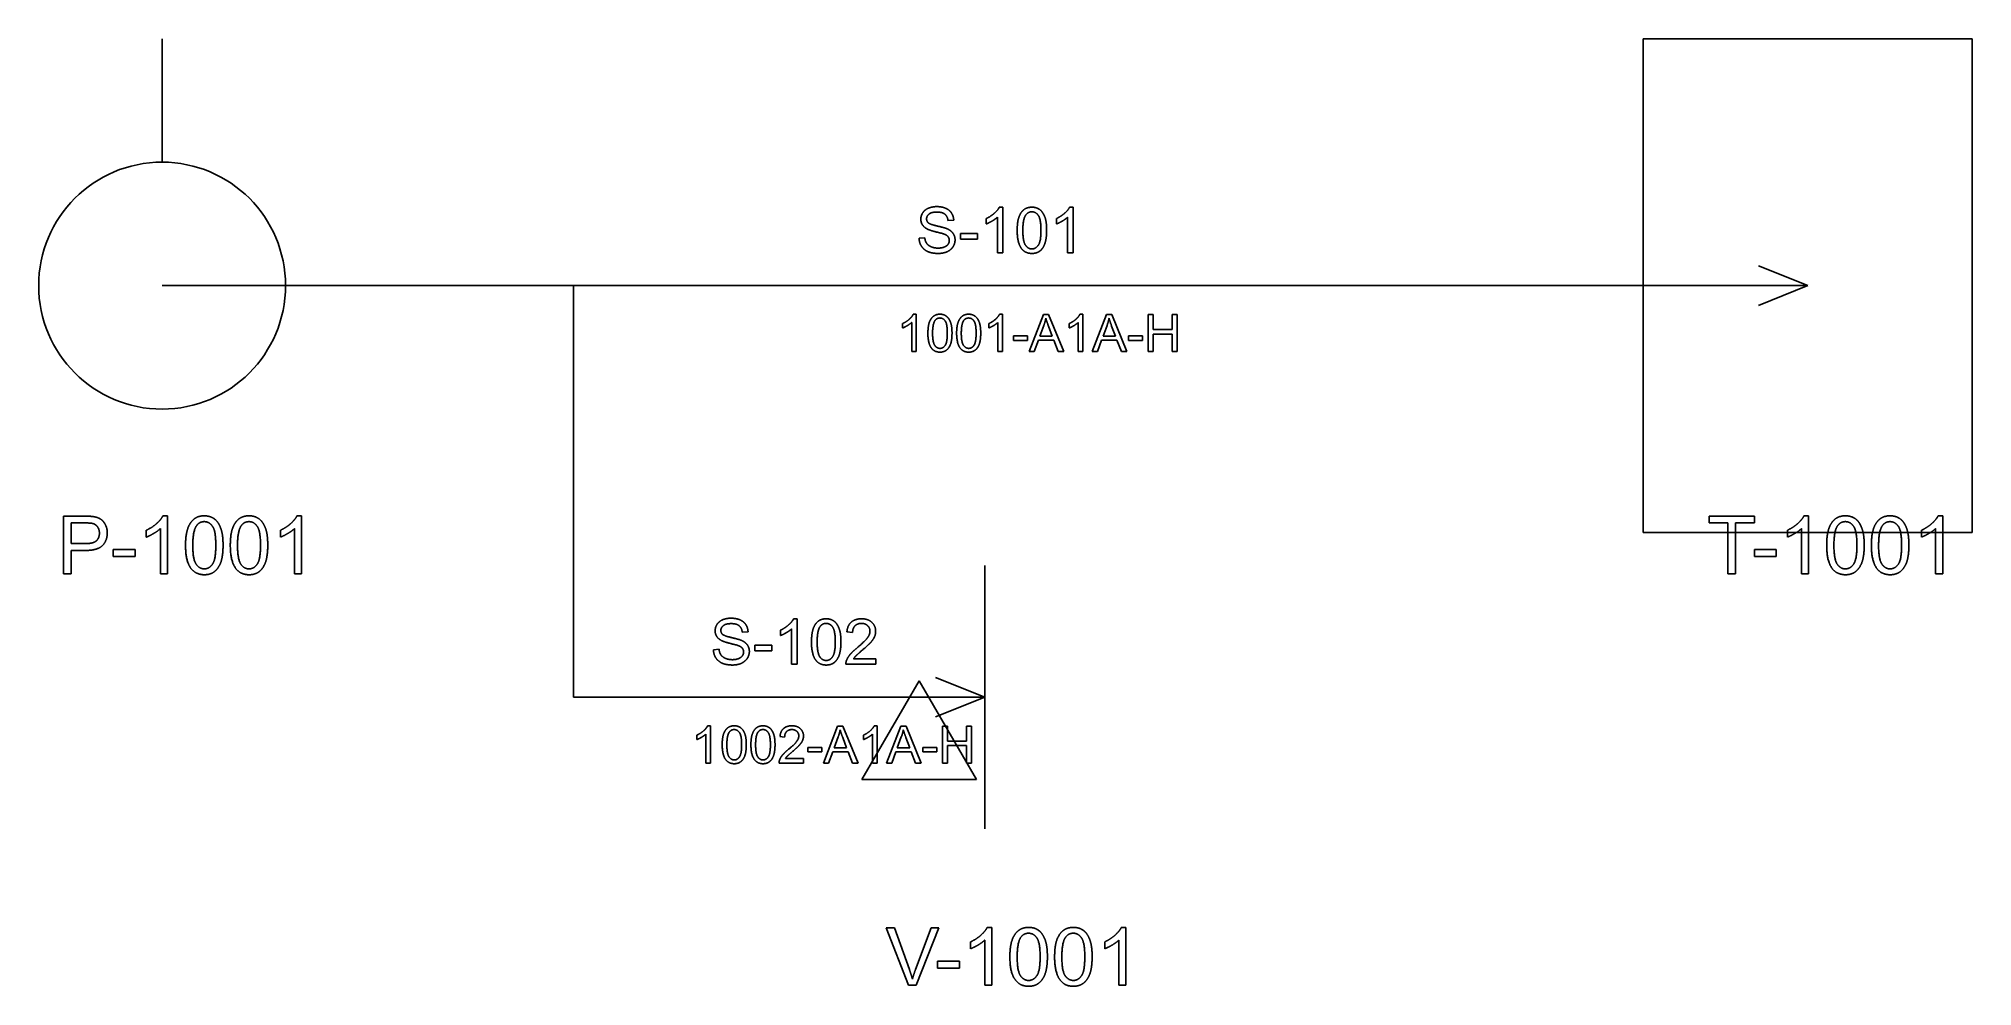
# Model space of a CAD drawing. Header units: millimetres. Extents: x 82 to 318, y 92 to 208.
import ezdxf

# ---------------------------------------------------------------- set-up
doc = ezdxf.new("R2010")
doc.units = ezdxf.units.MM
doc.layers.add('PFD_View', color=7, linetype='CONTINUOUS')

msp = doc.modelspace()

# ---------------------------------------------------------------- linework, layer by layer
at = {"layer": 'PFD_View'}
for p, q in [((97.5, 192.56), (97.5, 207.56)), ((317.5, 207.56), (277.5, 207.56)), ((277.5, 207.56), (277.5, 147.56)), ((317.5, 147.56), (317.5, 207.56)), ((197.67, 185.06), (197.67, 185.71)), ((199.01, 181.56), (199.01, 185.87)), ((199.25, 187.09), (199.69, 187.09)), ((199.69, 187.09), (199.69, 181.56)), ((206.2, 185.06), (206.2, 185.71)), ((207.55, 181.56), (207.55, 185.87)), ((207.79, 187.09), (208.23, 187.09)), ((208.23, 187.09), (208.23, 181.56)), ((189.5, 183.32), (190.19, 183.38)), ((193.71, 185.51), (193.01, 185.46)), ((194.52, 183.21), (194.52, 183.88)), ((194.52, 183.88), (196.59, 183.88)), ((196.59, 183.88), (196.59, 183.21)), ((196.59, 183.21), (194.52, 183.21)), ((199.69, 181.56), (199.01, 181.56)), ((208.23, 181.56), (207.55, 181.56)), ((297.5, 177.56), (291.5, 179.96)), ((97.5, 177.56), (297.5, 177.56)), ((97.5, 177.56), (147.5, 177.56)), ((112.5, 177.56), (127.5, 177.56)), ((147.5, 177.56), (147.5, 127.56)), ((297.5, 177.56), (291.5, 175.16)), ((188.8, 174.09), (189.16, 174.09)), ((189.16, 174.09), (189.16, 169.56)), ((199.28, 174.09), (199.63, 174.09)), ((199.63, 174.09), (199.63, 169.56)), ((202.87, 169.56), (204.6, 174.06)), ((204.6, 174.06), (205.24, 174.06)), ((205.24, 174.06), (207.08, 169.56)), ((209.05, 174.09), (209.41, 174.09)), ((209.41, 174.09), (209.41, 169.56)), ((210.55, 169.56), (212.28, 174.06)), ((212.28, 174.06), (212.92, 174.06)), ((212.92, 174.06), (214.76, 169.56)), ((217.34, 169.56), (217.34, 174.06)), ((217.34, 174.06), (217.94, 174.06)), ((217.94, 174.06), (217.94, 172.22)), ((220.27, 174.06), (220.87, 174.06)), ((220.27, 172.22), (220.27, 174.06)), ((220.87, 174.06), (220.87, 169.56)), ((187.5, 172.42), (187.5, 172.96)), ((188.6, 169.56), (188.6, 173.09)), ((197.98, 172.42), (197.98, 172.96)), ((199.08, 169.56), (199.08, 173.09)), ((204.66, 172.73), (204.17, 171.41)), ((205.69, 171.41), (205.22, 172.65)), ((207.75, 172.42), (207.75, 172.96)), ((208.85, 169.56), (208.85, 173.09)), ((212.34, 172.73), (211.85, 171.41)), ((213.37, 171.41), (212.9, 172.65)), ((217.94, 172.22), (220.27, 172.22)), ((217.94, 171.68), (217.94, 169.56)), ((220.27, 171.68), (217.94, 171.68)), ((220.27, 169.56), (220.27, 171.68)), ((189.16, 169.56), (188.6, 169.56)), ((199.63, 169.56), (199.08, 169.56)), ((200.99, 170.91), (200.99, 171.46)), ((200.99, 171.46), (202.68, 171.46)), ((202.68, 170.91), (200.99, 170.91)), ((202.68, 171.46), (202.68, 170.91)), ((203.5, 169.56), (202.87, 169.56)), ((204, 170.92), (203.5, 169.56)), ((205.88, 170.92), (204, 170.92)), ((204.17, 171.41), (205.69, 171.41)), ((206.4, 169.56), (205.88, 170.92)), ((207.08, 169.56), (206.4, 169.56)), ((209.41, 169.56), (208.85, 169.56)), ((211.18, 169.56), (210.55, 169.56)), ((211.68, 170.92), (211.18, 169.56)), ((213.55, 170.92), (211.68, 170.92)), ((211.85, 171.41), (213.37, 171.41)), ((214.08, 169.56), (213.55, 170.92)), ((214.76, 169.56), (214.08, 169.56)), ((214.94, 170.91), (214.94, 171.46)), ((214.94, 171.46), (216.64, 171.46)), ((216.64, 170.91), (214.94, 170.91)), ((216.64, 171.46), (216.64, 170.91)), ((217.94, 169.56), (217.34, 169.56)), ((220.87, 169.56), (220.27, 169.56)), ((85.5, 142.56), (85.5, 149.56)), ((85.5, 149.56), (88.14, 149.56)), ((86.43, 148.73), (86.43, 146.22)), ((88.21, 148.73), (86.43, 148.73)), ((97.6, 149.6), (98.15, 149.6)), ((98.15, 149.6), (98.15, 142.56)), ((113.9, 149.6), (114.45, 149.6)), ((114.45, 149.6), (114.45, 142.56)), ((285.5, 149.56), (291.04, 149.56)), ((285.5, 148.73), (285.5, 149.56)), ((287.8, 148.73), (285.5, 148.73)), ((287.8, 142.56), (287.8, 148.73)), ((288.73, 148.73), (288.73, 142.56)), ((291.04, 148.73), (288.73, 148.73)), ((291.04, 149.56), (291.04, 148.73)), ((297.05, 149.6), (297.6, 149.6)), ((297.6, 149.6), (297.6, 142.56)), ((313.35, 149.6), (313.9, 149.6)), ((313.9, 149.6), (313.9, 142.56)), ((86.43, 146.22), (88.23, 146.22)), ((95.58, 147.01), (95.58, 147.84)), ((97.29, 142.56), (97.29, 148.05)), ((111.88, 147.01), (111.88, 147.84)), ((113.59, 142.56), (113.59, 148.05)), ((277.5, 147.56), (317.5, 147.56)), ((295.02, 147.01), (295.02, 147.84)), ((296.74, 142.56), (296.74, 148.05)), ((311.32, 147.01), (311.32, 147.84)), ((313.04, 142.56), (313.04, 148.05)), ((86.43, 145.39), (86.43, 142.56)), ((88.22, 145.39), (86.43, 145.39)), ((91.57, 144.66), (91.57, 145.51)), ((91.57, 145.51), (94.21, 145.51)), ((94.21, 144.66), (91.57, 144.66)), ((94.21, 145.51), (94.21, 144.66)), ((197.5, 111.56), (197.5, 143.56)), ((291.01, 144.66), (291.01, 145.51)), ((291.01, 145.51), (293.65, 145.51)), ((293.65, 144.66), (291.01, 144.66)), ((293.65, 145.51), (293.65, 144.66)), ((86.43, 142.56), (85.5, 142.56)), ((98.15, 142.56), (97.29, 142.56)), ((114.45, 142.56), (113.59, 142.56)), ((288.73, 142.56), (287.8, 142.56)), ((297.6, 142.56), (296.74, 142.56)), ((313.9, 142.56), (313.04, 142.56)), ((174.25, 137.09), (174.69, 137.09)), ((174.69, 137.09), (174.69, 131.56)), ((168.71, 135.51), (168.01, 135.46)), ((172.67, 135.06), (172.67, 135.71)), ((174.01, 131.56), (174.01, 135.87)), ((181.42, 135.41), (180.73, 135.51)), ((164.5, 133.32), (165.19, 133.38)), ((169.52, 133.21), (169.52, 133.88)), ((169.52, 133.88), (171.59, 133.88)), ((171.59, 133.21), (169.52, 133.21)), ((171.59, 133.88), (171.59, 133.21)), ((181.54, 132.22), (184.23, 132.22)), ((184.23, 132.22), (184.23, 131.56)), ((174.69, 131.56), (174.01, 131.56)), ((184.23, 131.56), (180.6, 131.56)), ((189.5, 129.56), (182.54, 117.56)), ((189.5, 129.56), (182.54, 117.56)), ((196.46, 117.56), (189.5, 129.56)), ((196.46, 117.56), (189.5, 129.56)), ((197.5, 127.56), (191.5, 129.96)), ((147.5, 127.56), (197.5, 127.56)), ((197.5, 127.56), (191.5, 125.16)), ((162.5, 122.42), (162.5, 122.96)), ((163.6, 119.56), (163.6, 123.09)), ((163.8, 124.09), (164.16, 124.09)), ((164.16, 124.09), (164.16, 119.56)), ((173.16, 122.71), (172.59, 122.79)), ((177.87, 119.56), (179.6, 124.06)), ((179.66, 122.73), (179.17, 121.41)), ((179.6, 124.06), (180.24, 124.06)), ((180.69, 121.41), (180.22, 122.65)), ((180.24, 124.06), (182.08, 119.56)), ((182.75, 122.42), (182.75, 122.96)), ((183.85, 119.56), (183.85, 123.09)), ((184.05, 124.09), (184.41, 124.09)), ((184.41, 124.09), (184.41, 119.56)), ((185.55, 119.56), (187.28, 124.06)), ((187.34, 122.73), (186.85, 121.41)), ((187.28, 124.06), (187.92, 124.06)), ((188.37, 121.41), (187.9, 122.65)), ((187.92, 124.06), (189.76, 119.56)), ((192.34, 119.56), (192.34, 124.06)), ((192.34, 124.06), (192.94, 124.06)), ((192.94, 124.06), (192.94, 122.22)), ((192.94, 122.22), (195.27, 122.22)), ((195.27, 124.06), (195.87, 124.06)), ((195.27, 122.22), (195.27, 124.06)), ((195.87, 124.06), (195.87, 119.56)), ((173.25, 120.1), (175.46, 120.1)), ((175.46, 120.1), (175.46, 119.56)), ((175.99, 120.91), (175.99, 121.46)), ((175.99, 121.46), (177.68, 121.46)), ((177.68, 120.91), (175.99, 120.91)), ((177.68, 121.46), (177.68, 120.91)), ((179, 120.92), (178.5, 119.56)), ((180.88, 120.92), (179, 120.92)), ((179.17, 121.41), (180.69, 121.41)), ((181.4, 119.56), (180.88, 120.92)), ((186.68, 120.92), (186.18, 119.56)), ((188.55, 120.92), (186.68, 120.92)), ((186.85, 121.41), (188.37, 121.41)), ((189.08, 119.56), (188.55, 120.92)), ((189.94, 120.91), (189.94, 121.46)), ((189.94, 121.46), (191.64, 121.46)), ((191.64, 120.91), (189.94, 120.91)), ((191.64, 121.46), (191.64, 120.91)), ((192.94, 121.68), (192.94, 119.56)), ((195.27, 121.68), (192.94, 121.68)), ((195.27, 119.56), (195.27, 121.68)), ((164.16, 119.56), (163.6, 119.56)), ((175.46, 119.56), (172.48, 119.56)), ((178.5, 119.56), (177.87, 119.56)), ((182.08, 119.56), (181.4, 119.56)), ((182.54, 117.56), (196.46, 117.56)), ((182.54, 117.56), (196.46, 117.56)), ((184.41, 119.56), (183.85, 119.56)), ((186.18, 119.56), (185.55, 119.56)), ((189.76, 119.56), (189.08, 119.56)), ((192.94, 119.56), (192.34, 119.56)), ((195.87, 119.56), (195.27, 119.56)), ((188.21, 92.56), (185.5, 99.56)), ((185.5, 99.56), (186.5, 99.56)), ((186.5, 99.56), (188.32, 94.47)), ((189.06, 94.47), (190.95, 99.56)), ((191.9, 99.56), (189.16, 92.56)), ((190.95, 99.56), (191.9, 99.56)), ((197.78, 99.6), (198.33, 99.6)), ((198.33, 99.6), (198.33, 92.56)), ((214.08, 99.6), (214.63, 99.6)), ((214.63, 99.6), (214.63, 92.56)), ((195.76, 97.01), (195.76, 97.84)), ((197.48, 92.56), (197.48, 98.05)), ((212.06, 97.01), (212.06, 97.84)), ((213.78, 92.56), (213.78, 98.05)), ((191.75, 94.66), (191.75, 95.51)), ((191.75, 95.51), (194.39, 95.51)), ((194.39, 94.66), (191.75, 94.66)), ((194.39, 95.51), (194.39, 94.66)), ((189.16, 92.56), (188.21, 92.56)), ((198.33, 92.56), (197.48, 92.56)), ((214.63, 92.56), (213.78, 92.56))]:
    msp.add_line(p, q, dxfattribs=at)
msp.add_circle((97.5, 177.56), 15, dxfattribs=at)
for points in [[(189.71, 185.64), (189.71, 186.05), (189.95, 186.42)], [(189.95, 186.42), (190.18, 186.78), (190.64, 186.97)], [(190.71, 186.26), (190.41, 186.02), (190.41, 185.68)], [(190.41, 185.68), (190.41, 185.38), (190.62, 185.19)], [(190.64, 186.97), (191.09, 187.16), (191.64, 187.16)], [(191.67, 186.5), (191.01, 186.5), (190.71, 186.26)], [(191.64, 187.16), (192.25, 187.16), (192.72, 186.96)], [(192.63, 186.24), (192.31, 186.5), (191.67, 186.5)], [(193.01, 185.46), (192.95, 185.98), (192.63, 186.24)], [(192.72, 186.96), (193.19, 186.76), (193.44, 186.38)], [(193.44, 186.38), (193.69, 186), (193.71, 185.51)], [(197.67, 185.71), (198.23, 185.98), (198.65, 186.36)], [(199.01, 185.87), (198.77, 185.64), (198.38, 185.41)], [(198.65, 186.36), (199.08, 186.74), (199.25, 187.09)], [(201.42, 184.28), (201.42, 185.25), (201.62, 185.85)], [(201.62, 185.85), (201.82, 186.45), (202.21, 186.77)], [(202.46, 186.14), (202.11, 185.64), (202.11, 184.28)], [(202.21, 186.77), (202.61, 187.09), (203.21, 187.09)], [(203.2, 186.53), (202.74, 186.53), (202.46, 186.14)], [(203.99, 186.09), (203.67, 186.53), (203.2, 186.53)], [(203.21, 187.09), (203.65, 187.09), (203.98, 186.91)], [(203.98, 186.91), (204.32, 186.74), (204.53, 186.4)], [(204.31, 184.28), (204.31, 185.64), (203.99, 186.09)], [(204.53, 186.4), (204.75, 186.06), (204.88, 185.58)], [(206.2, 185.71), (206.77, 185.98), (207.19, 186.36)], [(207.55, 185.87), (207.31, 185.64), (206.91, 185.41)], [(207.19, 186.36), (207.62, 186.74), (207.79, 187.09)], [(189.8, 182.33), (189.51, 182.77), (189.5, 183.32)], [(189.9, 184.95), (189.71, 185.26), (189.71, 185.64)], [(190.49, 184.44), (190.1, 184.64), (189.9, 184.95)], [(190.19, 183.38), (190.23, 182.97), (190.41, 182.71)], [(191.55, 184.09), (190.79, 184.28), (190.49, 184.44)], [(190.62, 185.19), (190.83, 185), (191.72, 184.8)], [(192.53, 183.83), (192.31, 183.91), (191.55, 184.09)], [(191.72, 184.8), (192.61, 184.6), (192.94, 184.45)], [(193.02, 183.5), (192.87, 183.7), (192.53, 183.83)], [(192.94, 184.45), (193.42, 184.23), (193.64, 183.89)], [(193.17, 183.05), (193.17, 183.31), (193.02, 183.5)], [(193.64, 183.89), (193.87, 183.55), (193.87, 183.11)], [(198.38, 185.41), (197.98, 185.17), (197.67, 185.06)], [(201.96, 182.04), (201.42, 182.72), (201.42, 184.28)], [(202.11, 184.28), (202.11, 182.92), (202.43, 182.47)], [(203.99, 182.48), (204.31, 182.93), (204.31, 184.28)], [(205, 184.28), (205, 183.31), (204.8, 182.71)], [(204.88, 185.58), (205, 185.1), (205, 184.28)], [(206.91, 185.41), (206.52, 185.17), (206.2, 185.06)], [(190.59, 181.68), (190.09, 181.9), (189.8, 182.33)], [(190.41, 182.71), (190.59, 182.45), (190.97, 182.28)], [(191.84, 181.47), (191.1, 181.47), (190.59, 181.68)], [(190.97, 182.28), (191.34, 182.12), (191.81, 182.12)], [(191.81, 182.12), (192.22, 182.12), (192.54, 182.24)], [(192.9, 181.68), (192.43, 181.47), (191.84, 181.47)], [(192.54, 182.24), (192.86, 182.37), (193.02, 182.58)], [(193.62, 182.28), (193.37, 181.9), (192.9, 181.68)], [(193.02, 182.58), (193.17, 182.8), (193.17, 183.05)], [(193.87, 183.11), (193.87, 182.67), (193.62, 182.28)], [(203.21, 181.47), (202.41, 181.47), (201.96, 182.04)], [(202.43, 182.47), (202.74, 182.02), (203.21, 182.02)], [(203.21, 182.02), (203.67, 182.02), (203.99, 182.48)], [(204.21, 181.79), (203.81, 181.47), (203.21, 181.47)], [(204.8, 182.71), (204.6, 182.12), (204.21, 181.79)], [(188.31, 173.48), (188.66, 173.8), (188.8, 174.09)], [(191.22, 173.82), (191.54, 174.09), (192.04, 174.09)], [(192.04, 174.09), (192.4, 174.09), (192.67, 173.94)], [(192.67, 173.94), (192.94, 173.79), (193.12, 173.52)], [(194.71, 173.82), (195.04, 174.09), (195.53, 174.09)], [(195.53, 174.09), (195.89, 174.09), (196.16, 173.94)], [(196.16, 173.94), (196.44, 173.79), (196.61, 173.52)], [(198.79, 173.48), (199.13, 173.8), (199.28, 174.09)], [(208.56, 173.48), (208.91, 173.8), (209.05, 174.09)], [(187.5, 172.96), (187.96, 173.17), (188.31, 173.48)], [(188.08, 172.71), (187.76, 172.52), (187.5, 172.42)], [(188.6, 173.09), (188.4, 172.9), (188.08, 172.71)], [(190.57, 171.78), (190.57, 172.58), (190.73, 173.07)], [(191.01, 169.95), (190.57, 170.51), (190.57, 171.78)], [(190.73, 173.07), (190.9, 173.56), (191.22, 173.82)], [(191.42, 173.31), (191.14, 172.89), (191.14, 171.78)], [(191.14, 171.78), (191.14, 170.68), (191.4, 170.31)], [(192.03, 173.63), (191.65, 173.63), (191.42, 173.31)], [(192.67, 173.26), (192.42, 173.63), (192.03, 173.63)], [(192.93, 171.78), (192.93, 172.9), (192.67, 173.26)], [(192.67, 170.31), (192.93, 170.68), (192.93, 171.78)], [(193.12, 173.52), (193.3, 173.24), (193.4, 172.85)], [(193.5, 171.78), (193.5, 170.99), (193.34, 170.5)], [(193.4, 172.85), (193.5, 172.45), (193.5, 171.78)], [(194.06, 171.78), (194.06, 172.58), (194.23, 173.07)], [(194.51, 169.95), (194.06, 170.51), (194.06, 171.78)], [(194.23, 173.07), (194.39, 173.56), (194.71, 173.82)], [(194.91, 173.31), (194.63, 172.89), (194.63, 171.78)], [(194.63, 171.78), (194.63, 170.68), (194.89, 170.31)], [(195.52, 173.63), (195.14, 173.63), (194.91, 173.31)], [(196.17, 173.26), (195.91, 173.63), (195.52, 173.63)], [(196.43, 171.78), (196.43, 172.9), (196.17, 173.26)], [(196.17, 170.31), (196.43, 170.68), (196.43, 171.78)], [(196.61, 173.52), (196.79, 173.24), (196.89, 172.85)], [(196.99, 171.78), (196.99, 170.99), (196.83, 170.5)], [(196.89, 172.85), (196.99, 172.45), (196.99, 171.78)], [(197.98, 172.96), (198.44, 173.17), (198.79, 173.48)], [(198.56, 172.71), (198.24, 172.52), (197.98, 172.42)], [(199.08, 173.09), (198.88, 172.9), (198.56, 172.71)], [(204.9, 173.59), (204.82, 173.15), (204.66, 172.73)], [(205.22, 172.65), (205.01, 173.22), (204.9, 173.59)], [(207.75, 172.96), (208.21, 173.17), (208.56, 173.48)], [(208.33, 172.71), (208.01, 172.52), (207.75, 172.42)], [(208.85, 173.09), (208.65, 172.9), (208.33, 172.71)], [(212.58, 173.59), (212.5, 173.15), (212.34, 172.73)], [(212.9, 172.65), (212.69, 173.22), (212.58, 173.59)], [(192.04, 169.48), (191.39, 169.48), (191.01, 169.95)], [(191.4, 170.31), (191.65, 169.94), (192.04, 169.94)], [(192.04, 169.94), (192.42, 169.94), (192.67, 170.31)], [(192.85, 169.75), (192.53, 169.48), (192.04, 169.48)], [(193.34, 170.5), (193.18, 170.01), (192.85, 169.75)], [(195.53, 169.48), (194.88, 169.48), (194.51, 169.95)], [(194.89, 170.31), (195.15, 169.94), (195.53, 169.94)], [(195.53, 169.94), (195.91, 169.94), (196.17, 170.31)], [(196.34, 169.75), (196.02, 169.48), (195.53, 169.48)], [(196.83, 170.5), (196.67, 170.01), (196.34, 169.75)], [(88.14, 149.56), (88.83, 149.56), (89.2, 149.49)], [(89.08, 148.66), (88.84, 148.73), (88.21, 148.73)], [(89.66, 148.25), (89.44, 148.56), (89.08, 148.66)], [(89.2, 149.49), (89.72, 149.41), (90.06, 149.17)], [(89.88, 147.5), (89.88, 147.94), (89.66, 148.25)], [(90.06, 149.17), (90.41, 148.92), (90.62, 148.49)], [(90.62, 148.49), (90.84, 148.05), (90.84, 147.53)], [(95.58, 147.84), (96.3, 148.18), (96.84, 148.66)], [(96.84, 148.66), (97.38, 149.15), (97.6, 149.6)], [(100.61, 148.02), (100.86, 148.78), (101.37, 149.19)], [(101.68, 148.39), (101.23, 147.75), (101.23, 146.02)], [(101.37, 149.19), (101.87, 149.6), (102.63, 149.6)], [(102.62, 148.89), (102.03, 148.89), (101.68, 148.39)], [(103.63, 148.32), (103.22, 148.89), (102.62, 148.89)], [(102.63, 149.6), (103.19, 149.6), (103.62, 149.37)], [(103.62, 149.37), (104.04, 149.15), (104.32, 148.72)], [(104.03, 146.02), (104.03, 147.75), (103.63, 148.32)], [(104.32, 148.72), (104.6, 148.29), (104.75, 147.68)], [(106.04, 148.02), (106.3, 148.78), (106.8, 149.19)], [(107.11, 148.39), (106.67, 147.75), (106.67, 146.02)], [(106.8, 149.19), (107.3, 149.6), (108.07, 149.6)], [(108.06, 148.89), (107.46, 148.89), (107.11, 148.39)], [(109.06, 148.32), (108.66, 148.89), (108.06, 148.89)], [(108.07, 149.6), (108.63, 149.6), (109.05, 149.37)], [(109.05, 149.37), (109.48, 149.15), (109.75, 148.72)], [(109.46, 146.02), (109.46, 147.75), (109.06, 148.32)], [(109.75, 148.72), (110.03, 148.29), (110.19, 147.68)], [(111.88, 147.84), (112.6, 148.18), (113.14, 148.66)], [(113.14, 148.66), (113.67, 149.15), (113.9, 149.6)], [(295.02, 147.84), (295.74, 148.18), (296.28, 148.66)], [(296.28, 148.66), (296.82, 149.15), (297.05, 149.6)], [(300.05, 148.02), (300.31, 148.78), (300.81, 149.19)], [(301.12, 148.39), (300.68, 147.75), (300.68, 146.02)], [(300.81, 149.19), (301.32, 149.6), (302.08, 149.6)], [(302.07, 148.89), (301.48, 148.89), (301.12, 148.39)], [(303.07, 148.32), (302.67, 148.89), (302.07, 148.89)], [(302.08, 149.6), (302.64, 149.6), (303.07, 149.37)], [(303.07, 149.37), (303.49, 149.15), (303.77, 148.72)], [(303.48, 146.02), (303.48, 147.75), (303.07, 148.32)], [(303.77, 148.72), (304.04, 148.29), (304.2, 147.68)], [(305.49, 148.02), (305.74, 148.78), (306.25, 149.19)], [(306.56, 148.39), (306.11, 147.75), (306.11, 146.02)], [(306.25, 149.19), (306.75, 149.6), (307.51, 149.6)], [(307.5, 148.89), (306.91, 148.89), (306.56, 148.39)], [(308.51, 148.32), (308.1, 148.89), (307.5, 148.89)], [(307.51, 149.6), (308.07, 149.6), (308.5, 149.37)], [(308.5, 149.37), (308.92, 149.15), (309.2, 148.72)], [(308.91, 146.02), (308.91, 147.75), (308.51, 148.32)], [(309.2, 148.72), (309.48, 148.29), (309.63, 147.68)], [(311.32, 147.84), (312.04, 148.18), (312.58, 148.66)], [(312.58, 148.66), (313.12, 149.15), (313.35, 149.6)], [(90.27, 146.01), (89.7, 145.39), (88.22, 145.39)], [(88.23, 146.22), (89.13, 146.22), (89.51, 146.56)], [(89.51, 146.56), (89.88, 146.89), (89.88, 147.5)], [(90.84, 147.53), (90.84, 146.63), (90.27, 146.01)], [(96.48, 147.45), (95.98, 147.16), (95.58, 147.01)], [(97.29, 148.05), (96.98, 147.75), (96.48, 147.45)], [(100.35, 146.02), (100.35, 147.26), (100.61, 148.02)], [(101.04, 143.17), (100.35, 144.04), (100.35, 146.02)], [(101.23, 146.02), (101.23, 144.29), (101.64, 143.72)], [(103.63, 143.73), (104.03, 144.3), (104.03, 146.02)], [(104.91, 146.02), (104.91, 144.78), (104.66, 144.02)], [(104.75, 147.68), (104.91, 147.06), (104.91, 146.02)], [(105.79, 146.02), (105.79, 147.26), (106.04, 148.02)], [(106.48, 143.17), (105.79, 144.04), (105.79, 146.02)], [(106.67, 146.02), (106.67, 144.29), (107.07, 143.72)], [(109.06, 143.73), (109.46, 144.3), (109.46, 146.02)], [(110.34, 146.02), (110.34, 144.78), (110.09, 144.02)], [(110.19, 147.68), (110.34, 147.06), (110.34, 146.02)], [(112.78, 147.45), (112.28, 147.16), (111.88, 147.01)], [(113.59, 148.05), (113.28, 147.75), (112.78, 147.45)], [(295.93, 147.45), (295.42, 147.16), (295.02, 147.01)], [(296.74, 148.05), (296.43, 147.75), (295.93, 147.45)], [(299.8, 146.02), (299.8, 147.26), (300.05, 148.02)], [(300.49, 143.17), (299.8, 144.04), (299.8, 146.02)], [(300.68, 146.02), (300.68, 144.29), (301.08, 143.72)], [(303.07, 143.73), (303.48, 144.3), (303.48, 146.02)], [(304.36, 146.02), (304.36, 144.78), (304.11, 144.02)], [(304.2, 147.68), (304.36, 147.06), (304.36, 146.02)], [(305.23, 146.02), (305.23, 147.26), (305.49, 148.02)], [(305.92, 143.17), (305.23, 144.04), (305.23, 146.02)], [(306.11, 146.02), (306.11, 144.29), (306.52, 143.72)], [(308.51, 143.73), (308.91, 144.3), (308.91, 146.02)], [(309.79, 146.02), (309.79, 144.78), (309.54, 144.02)], [(309.63, 147.68), (309.79, 147.06), (309.79, 146.02)], [(312.23, 147.45), (311.72, 147.16), (311.32, 147.01)], [(313.04, 148.05), (312.73, 147.75), (312.23, 147.45)], [(101.64, 143.72), (102.04, 143.15), (102.63, 143.15)], [(102.63, 143.15), (103.22, 143.15), (103.63, 143.73)], [(104.66, 144.02), (104.41, 143.27), (103.9, 142.85)], [(107.07, 143.72), (107.47, 143.15), (108.07, 143.15)], [(108.07, 143.15), (108.66, 143.15), (109.06, 143.73)], [(110.09, 144.02), (109.84, 143.27), (109.34, 142.85)], [(301.08, 143.72), (301.49, 143.15), (302.08, 143.15)], [(302.08, 143.15), (302.67, 143.15), (303.07, 143.73)], [(304.11, 144.02), (303.85, 143.27), (303.35, 142.85)], [(306.52, 143.72), (306.92, 143.15), (307.51, 143.15)], [(307.51, 143.15), (308.1, 143.15), (308.51, 143.73)], [(309.54, 144.02), (309.29, 143.27), (308.78, 142.85)], [(102.63, 142.44), (101.62, 142.44), (101.04, 143.17)], [(103.9, 142.85), (103.4, 142.44), (102.63, 142.44)], [(108.07, 142.44), (107.05, 142.44), (106.48, 143.17)], [(109.34, 142.85), (108.83, 142.44), (108.07, 142.44)], [(302.08, 142.44), (301.07, 142.44), (300.49, 143.17)], [(303.35, 142.85), (302.85, 142.44), (302.08, 142.44)], [(307.51, 142.44), (306.5, 142.44), (305.92, 143.17)], [(308.78, 142.85), (308.28, 142.44), (307.51, 142.44)], [(164.71, 135.64), (164.71, 136.05), (164.95, 136.42)], [(164.95, 136.42), (165.18, 136.78), (165.64, 136.97)], [(165.64, 136.97), (166.09, 137.16), (166.64, 137.16)], [(166.67, 136.5), (166.01, 136.5), (165.71, 136.26)], [(166.64, 137.16), (167.25, 137.16), (167.72, 136.96)], [(167.63, 136.24), (167.31, 136.5), (166.67, 136.5)], [(167.72, 136.96), (168.19, 136.76), (168.44, 136.38)], [(168.44, 136.38), (168.69, 136), (168.71, 135.51)], [(172.67, 135.71), (173.23, 135.98), (173.65, 136.36)], [(173.65, 136.36), (174.08, 136.74), (174.25, 137.09)], [(176.62, 135.85), (176.82, 136.45), (177.21, 136.77)], [(177.21, 136.77), (177.61, 137.09), (178.21, 137.09)], [(178.2, 136.53), (177.74, 136.53), (177.46, 136.14)], [(178.99, 136.09), (178.67, 136.53), (178.2, 136.53)], [(178.21, 137.09), (178.65, 137.09), (178.98, 136.91)], [(178.98, 136.91), (179.32, 136.74), (179.53, 136.4)], [(179.53, 136.4), (179.75, 136.06), (179.88, 135.58)], [(180.73, 135.51), (180.8, 136.28), (181.26, 136.69)], [(181.26, 136.69), (181.73, 137.09), (182.51, 137.09)], [(182.5, 136.53), (182.01, 136.53), (181.72, 136.24)], [(183.24, 136.26), (182.96, 136.53), (182.5, 136.53)], [(182.51, 137.09), (183.3, 137.09), (183.76, 136.65)], [(183.76, 136.65), (184.22, 136.21), (184.22, 135.57)], [(164.9, 134.95), (164.71, 135.26), (164.71, 135.64)], [(165.49, 134.44), (165.1, 134.64), (164.9, 134.95)], [(165.71, 136.26), (165.41, 136.02), (165.41, 135.68)], [(165.41, 135.68), (165.41, 135.38), (165.62, 135.19)], [(166.55, 134.09), (165.79, 134.28), (165.49, 134.44)], [(165.62, 135.19), (165.83, 135), (166.72, 134.8)], [(167.53, 133.83), (167.31, 133.91), (166.55, 134.09)], [(166.72, 134.8), (167.61, 134.6), (167.94, 134.45)], [(168.01, 135.46), (167.95, 135.98), (167.63, 136.24)], [(167.94, 134.45), (168.42, 134.23), (168.64, 133.89)], [(173.38, 135.41), (172.98, 135.17), (172.67, 135.06)], [(174.01, 135.87), (173.77, 135.64), (173.38, 135.41)], [(176.42, 134.28), (176.42, 135.25), (176.62, 135.85)], [(176.96, 132.04), (176.42, 132.72), (176.42, 134.28)], [(177.46, 136.14), (177.11, 135.64), (177.11, 134.28)], [(177.11, 134.28), (177.11, 132.92), (177.43, 132.47)], [(179.31, 134.28), (179.31, 135.64), (178.99, 136.09)], [(178.99, 132.48), (179.31, 132.93), (179.31, 134.28)], [(180, 134.28), (180, 133.31), (179.8, 132.71)], [(179.88, 135.58), (180, 135.1), (180, 134.28)], [(181.72, 136.24), (181.42, 135.94), (181.42, 135.41)], [(182.01, 133.6), (182.9, 134.34), (183.22, 134.77)], [(183.64, 134.24), (183.33, 133.89), (182.6, 133.28)], [(183.22, 134.77), (183.53, 135.2), (183.53, 135.58)], [(183.53, 135.58), (183.53, 135.98), (183.24, 136.26)], [(184.09, 134.92), (183.95, 134.6), (183.64, 134.24)], [(184.22, 135.57), (184.22, 135.23), (184.09, 134.92)], [(164.8, 132.33), (164.51, 132.77), (164.5, 133.32)], [(165.59, 131.68), (165.09, 131.9), (164.8, 132.33)], [(165.19, 133.38), (165.23, 132.97), (165.41, 132.71)], [(165.41, 132.71), (165.59, 132.45), (165.97, 132.28)], [(166.84, 131.47), (166.1, 131.47), (165.59, 131.68)], [(165.97, 132.28), (166.34, 132.12), (166.81, 132.12)], [(166.81, 132.12), (167.22, 132.12), (167.54, 132.24)], [(167.9, 131.68), (167.43, 131.47), (166.84, 131.47)], [(168.02, 133.5), (167.87, 133.7), (167.53, 133.83)], [(167.54, 132.24), (167.86, 132.37), (168.02, 132.58)], [(168.62, 132.28), (168.37, 131.9), (167.9, 131.68)], [(168.17, 133.05), (168.17, 133.31), (168.02, 133.5)], [(168.02, 132.58), (168.17, 132.8), (168.17, 133.05)], [(168.87, 133.11), (168.87, 132.67), (168.62, 132.28)], [(168.64, 133.89), (168.87, 133.55), (168.87, 133.11)], [(178.21, 131.47), (177.41, 131.47), (176.96, 132.04)], [(177.43, 132.47), (177.74, 132.02), (178.21, 132.02)], [(178.21, 132.02), (178.67, 132.02), (178.99, 132.48)], [(179.21, 131.79), (178.81, 131.47), (178.21, 131.47)], [(179.8, 132.71), (179.6, 132.12), (179.21, 131.79)], [(180.6, 131.56), (180.59, 131.81), (180.68, 132.03)], [(180.68, 132.03), (180.82, 132.4), (181.12, 132.76)], [(181.12, 132.76), (181.43, 133.12), (182.01, 133.6)], [(181.82, 132.58), (181.65, 132.4), (181.54, 132.22)], [(182.6, 133.28), (181.99, 132.76), (181.82, 132.58)], [(162.5, 122.96), (162.96, 123.17), (163.31, 123.48)], [(163.08, 122.71), (162.76, 122.52), (162.5, 122.42)], [(163.6, 123.09), (163.4, 122.9), (163.08, 122.71)], [(163.31, 123.48), (163.66, 123.8), (163.8, 124.09)], [(165.57, 121.78), (165.57, 122.58), (165.73, 123.07)], [(165.73, 123.07), (165.9, 123.56), (166.22, 123.82)], [(166.42, 123.31), (166.14, 122.89), (166.14, 121.78)], [(166.22, 123.82), (166.54, 124.09), (167.04, 124.09)], [(167.03, 123.63), (166.65, 123.63), (166.42, 123.31)], [(167.67, 123.26), (167.42, 123.63), (167.03, 123.63)], [(167.04, 124.09), (167.4, 124.09), (167.67, 123.94)], [(167.67, 123.94), (167.94, 123.79), (168.12, 123.52)], [(167.93, 121.78), (167.93, 122.9), (167.67, 123.26)], [(168.12, 123.52), (168.3, 123.24), (168.4, 122.85)], [(168.4, 122.85), (168.5, 122.45), (168.5, 121.78)], [(169.06, 121.78), (169.06, 122.58), (169.23, 123.07)], [(169.23, 123.07), (169.39, 123.56), (169.71, 123.82)], [(169.91, 123.31), (169.63, 122.89), (169.63, 121.78)], [(169.71, 123.82), (170.04, 124.09), (170.53, 124.09)], [(170.52, 123.63), (170.14, 123.63), (169.91, 123.31)], [(171.17, 123.26), (170.91, 123.63), (170.52, 123.63)], [(170.53, 124.09), (170.89, 124.09), (171.16, 123.94)], [(171.16, 123.94), (171.44, 123.79), (171.61, 123.52)], [(171.43, 121.78), (171.43, 122.9), (171.17, 123.26)], [(171.61, 123.52), (171.79, 123.24), (171.89, 122.85)], [(171.89, 122.85), (171.99, 122.45), (171.99, 121.78)], [(172.59, 122.79), (172.65, 123.42), (173.03, 123.76)], [(173.03, 123.76), (173.41, 124.09), (174.05, 124.09)], [(173.4, 123.39), (173.16, 123.14), (173.16, 122.71)], [(174.04, 123.63), (173.64, 123.63), (173.4, 123.39)], [(174.65, 123.4), (174.41, 123.63), (174.04, 123.63)], [(174.05, 124.09), (174.7, 124.09), (175.07, 123.73)], [(174.62, 122.19), (174.88, 122.54), (174.88, 122.85)], [(174.88, 122.85), (174.88, 123.18), (174.65, 123.4)], [(175.34, 122.31), (175.23, 122.04), (174.97, 121.76)], [(175.07, 123.73), (175.45, 123.37), (175.45, 122.84)], [(175.45, 122.84), (175.45, 122.57), (175.34, 122.31)], [(179.9, 123.59), (179.82, 123.15), (179.66, 122.73)], [(180.22, 122.65), (180.01, 123.22), (179.9, 123.59)], [(182.75, 122.96), (183.21, 123.17), (183.56, 123.48)], [(183.33, 122.71), (183.01, 122.52), (182.75, 122.42)], [(183.85, 123.09), (183.65, 122.9), (183.33, 122.71)], [(183.56, 123.48), (183.91, 123.8), (184.05, 124.09)], [(187.58, 123.59), (187.5, 123.15), (187.34, 122.73)], [(187.9, 122.65), (187.69, 123.22), (187.58, 123.59)], [(166.01, 119.95), (165.57, 120.51), (165.57, 121.78)], [(167.04, 119.48), (166.39, 119.48), (166.01, 119.95)], [(166.14, 121.78), (166.14, 120.68), (166.4, 120.31)], [(166.4, 120.31), (166.65, 119.94), (167.04, 119.94)], [(167.04, 119.94), (167.42, 119.94), (167.67, 120.31)], [(167.67, 120.31), (167.93, 120.68), (167.93, 121.78)], [(168.34, 120.5), (168.18, 120.01), (167.85, 119.75)], [(168.5, 121.78), (168.5, 120.99), (168.34, 120.5)], [(169.51, 119.95), (169.06, 120.51), (169.06, 121.78)], [(170.53, 119.48), (169.88, 119.48), (169.51, 119.95)], [(169.63, 121.78), (169.63, 120.68), (169.89, 120.31)], [(169.89, 120.31), (170.15, 119.94), (170.53, 119.94)], [(170.53, 119.94), (170.91, 119.94), (171.17, 120.31)], [(171.17, 120.31), (171.43, 120.68), (171.43, 121.78)], [(171.83, 120.5), (171.67, 120.01), (171.34, 119.75)], [(171.99, 121.78), (171.99, 120.99), (171.83, 120.5)], [(172.48, 119.56), (172.48, 119.76), (172.55, 119.95)], [(172.55, 119.95), (172.66, 120.25), (172.91, 120.55)], [(172.91, 120.55), (173.16, 120.84), (173.63, 121.23)], [(173.48, 120.4), (173.34, 120.25), (173.25, 120.1)], [(174.12, 120.96), (173.63, 120.55), (173.48, 120.4)], [(173.63, 121.23), (174.37, 121.84), (174.62, 122.19)], [(174.97, 121.76), (174.72, 121.47), (174.12, 120.96)], [(167.85, 119.75), (167.53, 119.48), (167.04, 119.48)], [(171.34, 119.75), (171.02, 119.48), (170.53, 119.48)], [(197.02, 98.66), (197.56, 99.15), (197.78, 99.6)], [(200.79, 98.02), (201.04, 98.78), (201.55, 99.19)], [(201.55, 99.19), (202.05, 99.6), (202.81, 99.6)], [(202.8, 98.89), (202.21, 98.89), (201.86, 98.39)], [(203.81, 98.32), (203.41, 98.89), (202.8, 98.89)], [(202.81, 99.6), (203.38, 99.6), (203.8, 99.37)], [(203.8, 99.37), (204.23, 99.15), (204.5, 98.72)], [(204.5, 98.72), (204.78, 98.29), (204.94, 97.68)], [(206.22, 98.02), (206.48, 98.78), (206.98, 99.19)], [(206.98, 99.19), (207.48, 99.6), (208.25, 99.6)], [(208.24, 98.89), (207.65, 98.89), (207.29, 98.39)], [(209.24, 98.32), (208.84, 98.89), (208.24, 98.89)], [(208.25, 99.6), (208.81, 99.6), (209.23, 99.37)], [(209.23, 99.37), (209.66, 99.15), (209.94, 98.72)], [(209.94, 98.72), (210.21, 98.29), (210.37, 97.68)], [(213.32, 98.66), (213.86, 99.15), (214.08, 99.6)], [(195.76, 97.84), (196.48, 98.18), (197.02, 98.66)], [(196.66, 97.45), (196.16, 97.16), (195.76, 97.01)], [(197.48, 98.05), (197.17, 97.75), (196.66, 97.45)], [(200.53, 96.02), (200.53, 97.26), (200.79, 98.02)], [(201.86, 98.39), (201.42, 97.75), (201.42, 96.02)], [(204.21, 96.02), (204.21, 97.75), (203.81, 98.32)], [(204.94, 97.68), (205.09, 97.06), (205.09, 96.02)], [(205.97, 96.02), (205.97, 97.26), (206.22, 98.02)], [(207.29, 98.39), (206.85, 97.75), (206.85, 96.02)], [(209.64, 96.02), (209.64, 97.75), (209.24, 98.32)], [(210.37, 97.68), (210.53, 97.06), (210.53, 96.02)], [(212.06, 97.84), (212.78, 98.18), (213.32, 98.66)], [(212.96, 97.45), (212.46, 97.16), (212.06, 97.01)], [(213.78, 98.05), (213.47, 97.75), (212.96, 97.45)], [(188.32, 94.47), (188.54, 93.86), (188.69, 93.32)], [(188.69, 93.32), (188.85, 93.9), (189.06, 94.47)], [(201.23, 93.17), (200.53, 94.04), (200.53, 96.02)], [(201.42, 96.02), (201.42, 94.29), (201.82, 93.72)], [(203.81, 93.73), (204.21, 94.3), (204.21, 96.02)], [(204.84, 94.02), (204.59, 93.27), (204.08, 92.85)], [(205.09, 96.02), (205.09, 94.78), (204.84, 94.02)], [(206.66, 93.17), (205.97, 94.04), (205.97, 96.02)], [(206.85, 96.02), (206.85, 94.29), (207.25, 93.72)], [(209.24, 93.73), (209.64, 94.3), (209.64, 96.02)], [(210.27, 94.02), (210.02, 93.27), (209.52, 92.85)], [(210.53, 96.02), (210.53, 94.78), (210.27, 94.02)], [(202.81, 92.44), (201.8, 92.44), (201.23, 93.17)], [(201.82, 93.72), (202.22, 93.15), (202.81, 93.15)], [(202.81, 93.15), (203.41, 93.15), (203.81, 93.73)], [(204.08, 92.85), (203.58, 92.44), (202.81, 92.44)], [(208.25, 92.44), (207.24, 92.44), (206.66, 93.17)], [(207.25, 93.72), (207.66, 93.15), (208.25, 93.15)], [(208.25, 93.15), (208.84, 93.15), (209.24, 93.73)], [(209.52, 92.85), (209.01, 92.44), (208.25, 92.44)]]:
    msp.add_open_spline(points, degree=2, dxfattribs=at)

doc.saveas('drawing.dxf')
